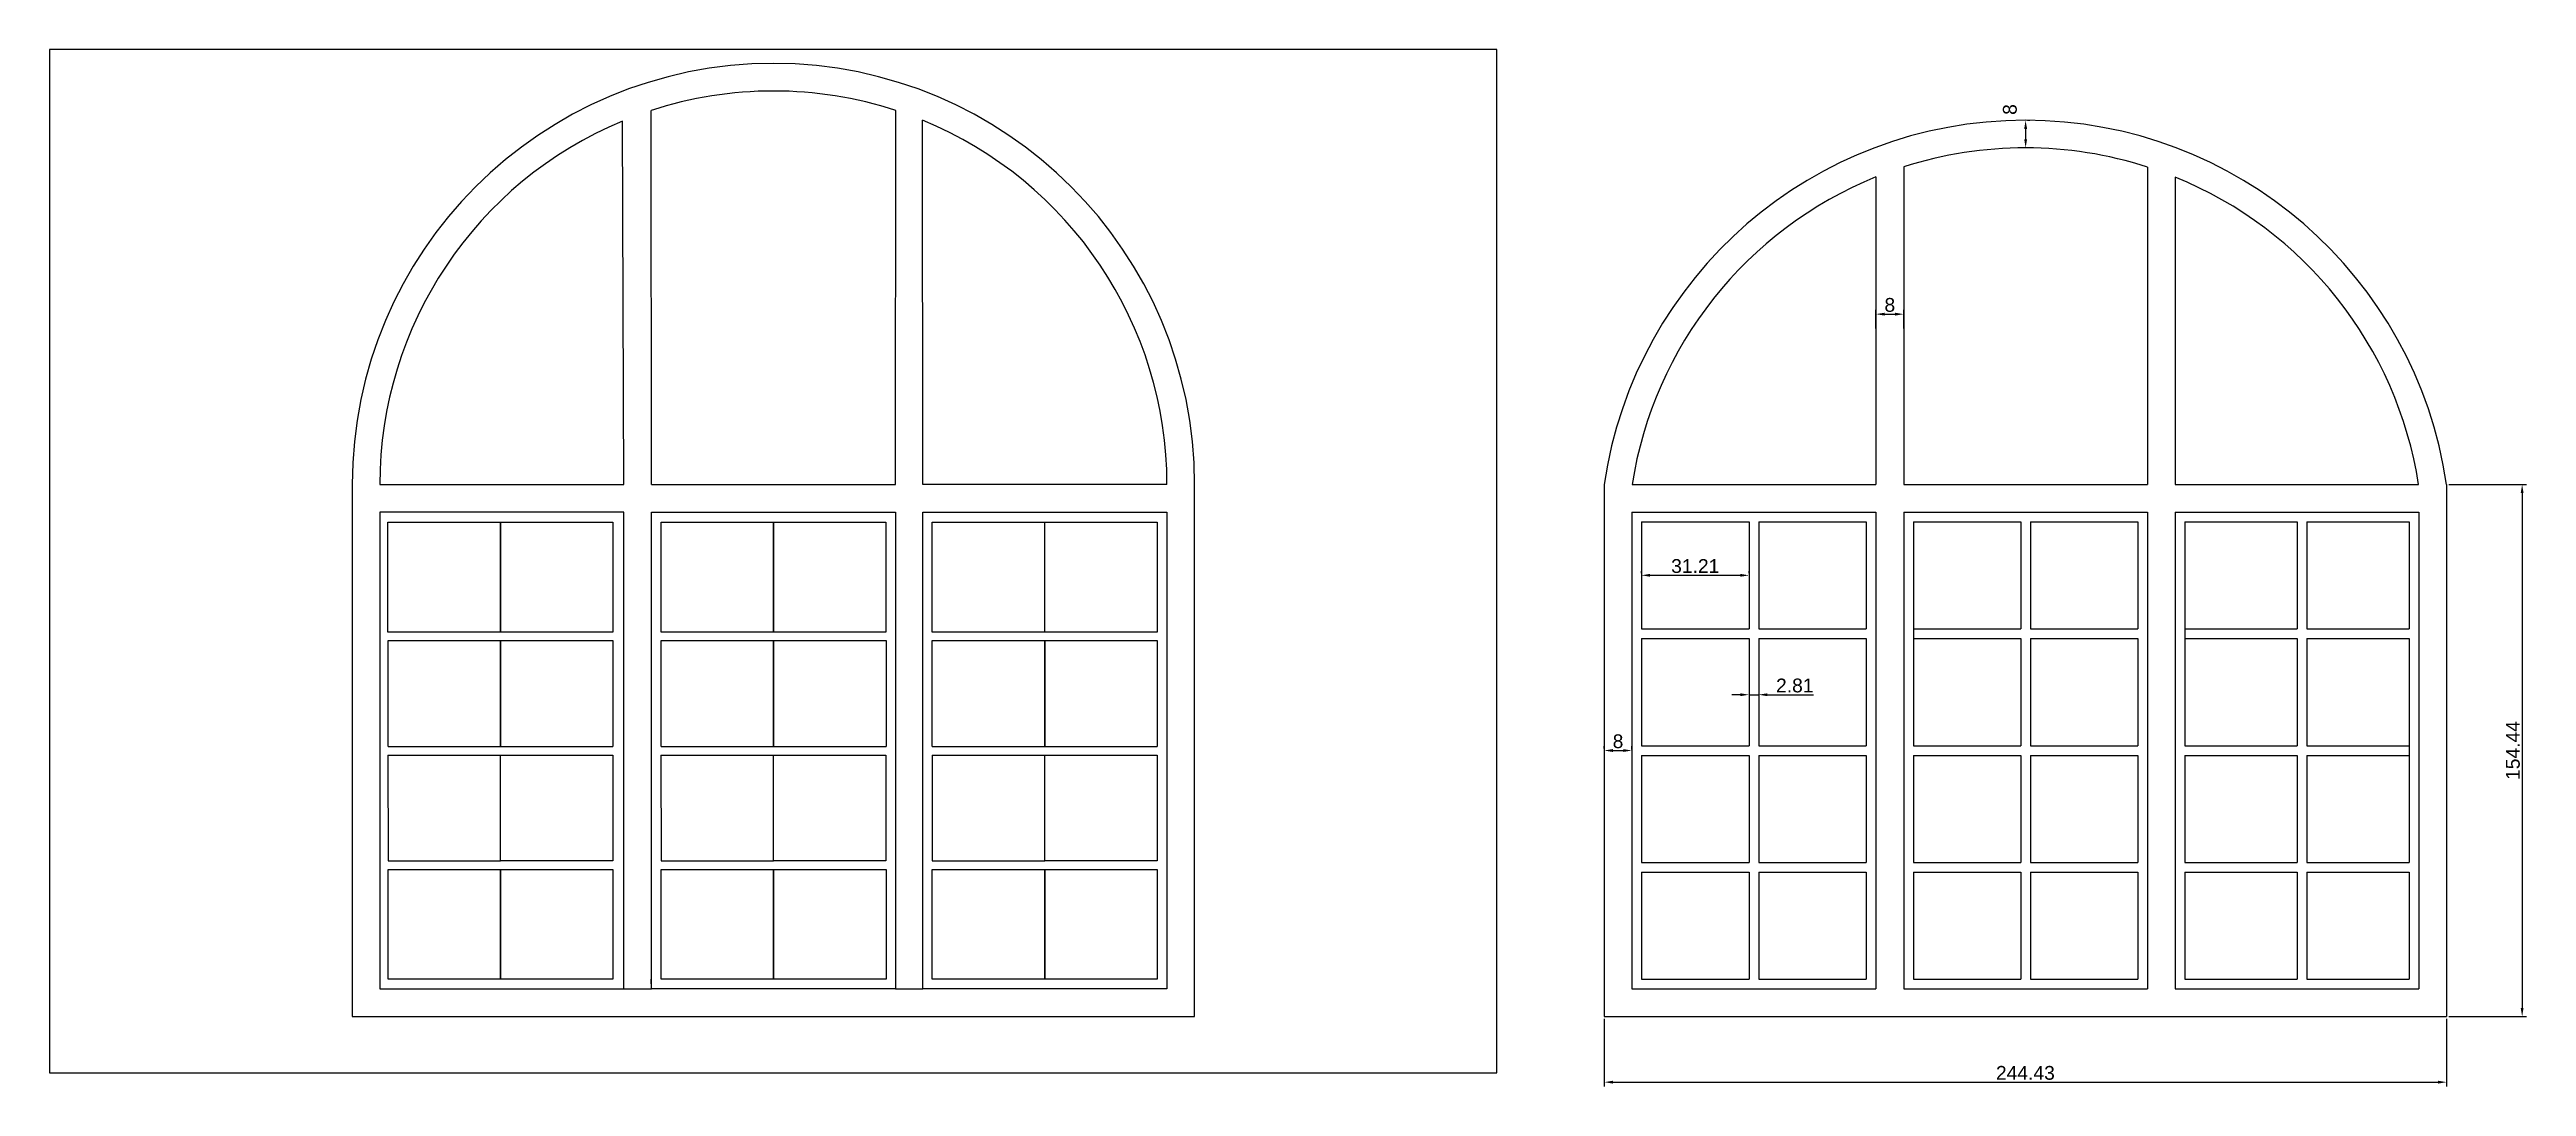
# Model space of a CAD drawing. Header units: millimetres. Extents: x 0 to 2463, y -4 to 1811.
# Drawn here: x 0 to 719, y -4 to 297 of the extents above.
import ezdxf

# ---------------------------------------------------------------- set-up
doc = ezdxf.new("R2010")
doc.units = ezdxf.units.MM
doc.layers.add('Layer1', color=30, linetype='Continuous', lineweight=30)
doc.layers.add('Layer2', color=50, linetype='Continuous')
doc.styles.get("Standard").update_dxf_attribs({"font": 'arial.ttf'})
doc.dimstyles.new('ISO-25', dxfattribs={"dimtxt": 2.5, "dimasz": 2.5, "dimexe": 1.25, "dimexo": 0.625, "dimtad": 1, "dimtxsty": 'Standard', "dimcen": 2.5, "dimadec": 0, "dimazin": 0, "dimtfac": 1, "dimtmove": 0, "dimatfit": 3, "dimfxl": 1, "dimarcsym": 0})

# ---------------------------------------------------------------- blocks, each defined once
blk = doc.blocks.new('*D1')
at = {"layer": 'Defpoints', "color": 0, "transparency": 16777216}
for p in [(538.06, 220.19), (529.99, 215.37), (538.06, 215.37)]:
    blk.add_point(p, dxfattribs=at)
at = {"layer": 'Layer2', "color": 0, "lineweight": -2, "transparency": 16777216}
for p, q in [((529.99, 216), (529.99, 221.44)), ((532.49, 220.19), (535.56, 220.19)), ((538.06, 216), (538.06, 221.44))]:
    blk.add_line(p, q, dxfattribs=at)
at = {"layer": 'Layer2', "color": 0, "transparency": 16777216}
for points in [[(532.49, 220.6), (532.49, 219.77), (529.99, 220.19)], [(535.56, 220.6), (535.56, 219.77), (538.06, 220.19)]]:
    blk.add_solid(points, dxfattribs=at)
at = {"layer": 'Layer2', "color": 0, "transparency": 16777216, "insert": (534.03, 222.85), "char_height": 2.5, "attachment_point": 5}
blk.add_mtext('{\\H1.6x;8}', dxfattribs=at)
blk = doc.blocks.new('*D2')
at = {"layer": 'Defpoints', "color": 0, "transparency": 16777216}
for p in [(573.37, 276.46), (573.44, 268.46), (573.44, 268.46)]:
    blk.add_point(p, dxfattribs=at)
at = {"layer": 'Layer2', "color": 0, "lineweight": -2, "transparency": 16777216}
for p, q in [((573.44, 273.96), (573.44, 270.96)), ((574, 276.46), (574.69, 276.46)), ((572.82, 268.46), (572.19, 268.46))]:
    blk.add_line(p, q, dxfattribs=at)
at = {"layer": 'Layer2', "color": 0, "transparency": 16777216}
for points in [[(573.03, 273.96), (573.86, 273.96), (573.44, 276.46)], [(573.03, 270.96), (573.86, 270.96), (573.44, 268.46)]]:
    blk.add_solid(points, dxfattribs=at)
at = {"layer": 'Layer2', "color": 0, "transparency": 16777216, "insert": (568.88, 279.59), "char_height": 2.5, "attachment_point": 5, "rotation": 90}
blk.add_mtext('{\\H1.6x;8}', dxfattribs=at)
blk = doc.blocks.new('*D3')
at = {"layer": 'Defpoints', "color": 0, "transparency": 16777216}
for p in [(451.16, 16.3), (695.59, 16.3), (695.59, -2.74)]:
    blk.add_point(p, dxfattribs=at)
at = {"layer": 'Layer2', "color": 0, "lineweight": -2, "transparency": 16777216}
for p, q in [((451.16, 15.68), (451.16, -3.99)), ((695.59, 15.68), (695.59, -3.99)), ((453.66, -2.74), (693.09, -2.74))]:
    blk.add_line(p, q, dxfattribs=at)
at = {"layer": 'Layer2', "color": 0, "transparency": 16777216}
for points in [[(453.66, -2.32), (453.66, -3.16), (451.16, -2.74)], [(693.09, -2.32), (693.09, -3.16), (695.59, -2.74)]]:
    blk.add_solid(points, dxfattribs=at)
at = {"layer": 'Layer2', "color": 0, "transparency": 16777216, "insert": (573.37, -0.07), "char_height": 2.5, "attachment_point": 5}
blk.add_mtext('{\\H1.6x;244.43}', dxfattribs=at)
blk = doc.blocks.new('*D4')
at = {"layer": 'Defpoints', "color": 0, "transparency": 16777216}
for p in [(695.59, 170.74), (695.59, 16.3), (717.53, 16.3)]:
    blk.add_point(p, dxfattribs=at)
at = {"layer": 'Layer2', "color": 0, "lineweight": -2, "transparency": 16777216}
for p, q in [((696.21, 170.74), (718.78, 170.74)), ((717.53, 168.24), (717.53, 18.8)), ((696.21, 16.3), (718.78, 16.3))]:
    blk.add_line(p, q, dxfattribs=at)
at = {"layer": 'Layer2', "color": 0, "transparency": 16777216}
for points in [[(717.11, 168.24), (717.94, 168.24), (717.53, 170.74)], [(717.11, 18.8), (717.94, 18.8), (717.53, 16.3)]]:
    blk.add_solid(points, dxfattribs=at)
at = {"layer": 'Layer2', "color": 0, "transparency": 16777216, "insert": (714.86, 93.52), "char_height": 2.5, "attachment_point": 5, "rotation": 90}
blk.add_mtext('{\\H1.6x;154.44}', dxfattribs=at)
blk = doc.blocks.new('*D5')
at = {"layer": 'Defpoints', "color": 0, "transparency": 16777216}
for p in [(461.97, 144.38), (493.17, 144.38), (493.17, 144.38)]:
    blk.add_point(p, dxfattribs=at)
at = {"layer": 'Layer2', "color": 0, "lineweight": -2, "transparency": 16777216}
for p, q in [((461.97, 145.01), (461.97, 145.63)), ((464.47, 144.38), (490.67, 144.38)), ((493.17, 145.01), (493.17, 145.63))]:
    blk.add_line(p, q, dxfattribs=at)
at = {"layer": 'Layer2', "color": 0, "transparency": 16777216}
for points in [[(464.47, 144.8), (464.47, 143.97), (461.97, 144.38)], [(490.67, 144.8), (490.67, 143.97), (493.17, 144.38)]]:
    blk.add_solid(points, dxfattribs=at)
at = {"layer": 'Layer2', "color": 0, "transparency": 16777216, "insert": (477.57, 147.05), "char_height": 2.5, "attachment_point": 5}
blk.add_mtext('{\\H1.6x;31.21}', dxfattribs=at)
blk = doc.blocks.new('*D6')
at = {"layer": 'Defpoints', "color": 0, "transparency": 16777216}
for p in [(493.17, 110.48), (495.98, 110.48), (495.98, 109.72)]:
    blk.add_point(p, dxfattribs=at)
at = {"layer": 'Layer2', "color": 0, "lineweight": -2, "transparency": 16777216}
for p, q in [((490.67, 109.72), (488.17, 109.72)), ((493.17, 109.85), (493.17, 108.47)), ((493.17, 109.72), (495.98, 109.72)), ((495.98, 109.85), (495.98, 108.47)), ((498.48, 109.72), (511.92, 109.72))]:
    blk.add_line(p, q, dxfattribs=at)
at = {"layer": 'Layer2', "color": 0, "transparency": 16777216}
for points in [[(490.67, 110.13), (490.67, 109.3), (493.17, 109.72)], [(498.48, 110.13), (498.48, 109.3), (495.98, 109.72)]]:
    blk.add_solid(points, dxfattribs=at)
at = {"layer": 'Layer2', "color": 0, "transparency": 16777216, "insert": (506.45, 112.38), "char_height": 2.5, "attachment_point": 5}
blk.add_mtext('{\\H1.6x;2.81}', dxfattribs=at)
blk = doc.blocks.new('*D7')
at = {"layer": 'Defpoints', "color": 0, "transparency": 16777216}
for p in [(451.16, 93.52), (459.16, 93.52), (459.16, 93.17)]:
    blk.add_point(p, dxfattribs=at)
at = {"layer": 'Layer2', "color": 0, "lineweight": -2, "transparency": 16777216}
for p, q in [((451.16, 94.15), (451.16, 94.77)), ((453.66, 93.52), (456.66, 93.52)), ((459.16, 93.8), (459.16, 94.77))]:
    blk.add_line(p, q, dxfattribs=at)
at = {"layer": 'Layer2', "color": 0, "transparency": 16777216}
for points in [[(453.66, 93.94), (453.66, 93.11), (451.16, 93.52)], [(456.66, 93.94), (456.66, 93.11), (459.16, 93.52)]]:
    blk.add_solid(points, dxfattribs=at)
at = {"layer": 'Layer2', "color": 0, "transparency": 16777216, "insert": (455.16, 96.19), "char_height": 2.5, "attachment_point": 5}
blk.add_mtext('{\\H1.6x;8}', dxfattribs=at)

msp = doc.modelspace()

# ---------------------------------------------------------------- linework, layer by layer
for p, q in [((529.995, 260.001), (529.995, 170.745)), ((538.06, 262.925), (538.06, 170.745)), ((608.822, 262.882), (608.822, 170.745)), ((616.825, 259.971), (616.825, 170.745)), ((451.158, 170.745), (451.158, 16.305)), ((459.251, 170.745), (529.995, 170.745)), ((538.06, 170.745), (608.822, 170.745)), ((616.825, 170.745), (687.496, 170.745)), ((695.589, 170.745), (695.589, 16.305)), ((459.16, 162.742), (459.16, 24.308)), ((459.16, 162.742), (529.995, 162.742)), ((461.968, 159.934), (461.968, 128.836)), ((461.968, 159.934), (493.174, 159.934)), ((493.174, 159.934), (493.174, 128.836)), ((495.982, 159.934), (527.187, 159.934)), ((495.982, 159.934), (495.982, 128.836)), ((527.187, 159.934), (527.187, 128.836)), ((529.995, 162.742), (529.995, 24.308)), ((538.06, 162.742), (538.06, 24.308)), ((538.06, 162.742), (608.822, 162.742)), ((540.868, 159.934), (540.868, 94.929)), ((540.868, 159.934), (572.037, 159.934)), ((572.037, 159.934), (572.037, 128.836)), ((574.845, 159.934), (574.845, 128.836)), ((574.845, 159.934), (606.014, 159.934)), ((606.014, 159.934), (606.014, 128.836)), ((608.822, 162.742), (608.822, 24.308)), ((616.825, 162.742), (616.825, 24.308)), ((616.825, 162.742), (687.586, 162.742)), ((619.633, 159.934), (619.633, 94.929)), ((619.633, 159.934), (652.205, 159.934)), ((652.205, 159.934), (652.205, 128.836)), ((655.013, 159.934), (684.778, 159.934)), ((655.013, 159.934), (655.013, 128.836)), ((684.778, 159.934), (684.778, 128.836)), ((687.586, 162.742), (687.586, 24.308)), ((461.968, 128.836), (493.174, 128.836)), ((461.968, 126.028), (461.968, 94.929)), ((461.968, 126.028), (493.174, 126.028)), ((493.174, 126.028), (493.174, 94.929)), ((495.982, 128.836), (527.187, 128.836)), ((495.982, 126.028), (495.982, 94.929)), ((495.982, 126.028), (527.187, 126.028)), ((527.187, 126.028), (527.187, 94.929)), ((540.868, 128.836), (572.037, 128.836)), ((540.868, 126.028), (572.037, 126.028)), ((572.037, 126.028), (572.037, 94.929)), ((574.845, 128.836), (606.014, 128.836)), ((574.845, 126.028), (574.845, 94.929)), ((574.845, 126.028), (606.014, 126.028)), ((606.014, 126.028), (606.014, 94.929)), ((619.633, 128.836), (652.205, 128.836)), ((619.633, 126.028), (652.205, 126.028)), ((652.205, 126.028), (652.205, 94.929)), ((655.013, 128.836), (684.778, 128.836)), ((655.013, 126.028), (655.013, 94.929)), ((655.013, 126.028), (684.778, 126.028)), ((684.778, 126.028), (684.778, 61.022)), ((461.968, 94.929), (493.174, 94.929)), ((495.982, 94.929), (527.187, 94.929)), ((495.982, 94.929), (527.187, 94.929)), ((540.868, 94.929), (572.037, 94.929)), ((540.868, 94.929), (572.037, 94.929)), ((574.845, 94.929), (606.014, 94.929)), ((619.633, 94.929), (652.205, 94.929)), ((655.013, 94.929), (684.778, 94.929)), ((459.16, 93.171), (459.16, 93.171)), ((461.968, 92.121), (461.968, 61.022)), ((461.968, 92.121), (493.174, 92.121)), ((493.174, 92.121), (493.174, 61.022)), ((495.982, 92.121), (495.982, 61.022)), ((495.982, 92.121), (527.187, 92.121)), ((527.187, 92.121), (527.187, 61.022)), ((540.868, 92.121), (540.868, 61.022)), ((540.868, 92.121), (572.037, 92.121)), ((572.037, 92.121), (572.037, 61.022)), ((574.845, 92.121), (574.845, 61.022)), ((574.845, 92.121), (606.014, 92.121)), ((606.014, 92.121), (606.014, 61.022)), ((619.633, 92.121), (619.633, 61.022)), ((619.633, 92.121), (652.205, 92.121)), ((652.205, 92.121), (652.205, 61.022)), ((655.013, 92.121), (655.013, 61.022)), ((655.013, 92.121), (684.778, 92.121)), ((461.968, 61.022), (493.174, 61.022)), ((461.968, 61.022), (493.174, 61.022)), ((461.968, 58.214), (461.968, 27.116)), ((461.968, 58.214), (493.174, 58.214)), ((493.174, 58.214), (493.174, 27.116)), ((495.982, 61.022), (527.187, 61.022)), ((495.982, 61.022), (527.187, 61.022)), ((495.982, 58.214), (495.982, 27.116)), ((495.982, 58.214), (527.187, 58.214)), ((527.187, 58.214), (527.187, 27.116)), ((540.868, 61.022), (572.037, 61.022)), ((540.868, 58.214), (540.868, 27.116)), ((540.868, 58.214), (572.037, 58.214)), ((572.037, 58.214), (572.037, 27.116)), ((574.845, 61.022), (606.014, 61.022)), ((574.845, 58.214), (574.845, 27.116)), ((574.845, 58.214), (606.014, 58.214)), ((606.014, 58.214), (606.014, 27.116)), ((619.633, 61.022), (652.205, 61.022)), ((619.633, 58.214), (619.633, 27.116)), ((619.633, 58.214), (652.205, 58.214)), ((652.205, 58.214), (652.205, 27.116)), ((655.013, 61.022), (684.778, 61.022)), ((655.013, 58.214), (655.013, 27.116)), ((655.013, 58.214), (684.778, 58.214)), ((684.778, 58.214), (684.778, 27.116)), ((459.16, 24.308), (529.995, 24.308)), ((461.968, 27.116), (493.174, 27.116)), ((495.982, 27.116), (527.187, 27.116)), ((538.06, 24.308), (608.822, 24.308)), ((540.868, 27.116), (572.037, 27.116)), ((574.845, 27.116), (606.014, 27.116)), ((616.825, 24.308), (687.586, 24.308)), ((619.633, 27.116), (652.205, 27.116)), ((655.013, 27.116), (684.778, 27.116)), ((451.158, 16.305), (695.589, 16.305))]:
    msp.add_line(p, q)
for radius, start, end in [(123.504, 8.281851, 171.718149), (115.501, 72.126811, 107.8026), (115.501, 112.059397, 171.139853), (115.501, 8.860147, 67.901558)]:
    msp.add_arc((573.373, 152.955), radius, start, end)
at = {"layer": 'Layer1'}
msp.add_lwpolyline([(420, 0), (420, 297), (0, 297), (0, 0)], close=True, dxfattribs=at)
at = {"layer": 'Layer2'}
for p, q in [((166.655, 170.745), (166.237, 276.218)), ((174.655, 170.745), (174.609, 279.319)), ((245.465, 170.745), (245.585, 279.295)), ((253.465, 170.745), (253.328, 276.447)), ((87.845, 170.745), (87.845, 16.305)), ((95.845, 170.745), (166.655, 170.745)), ((174.655, 170.745), (245.465, 170.745)), ((324.275, 170.745), (253.465, 170.745)), ((332.275, 16.305), (332.275, 170.745)), ((166.655, 162.738), (95.845, 162.738)), ((95.845, 162.738), (95.845, 24.308)), ((166.655, 24.308), (166.655, 162.738)), ((174.655, 24.308), (174.655, 162.738)), ((174.655, 162.738), (245.465, 162.738)), ((245.465, 162.738), (245.465, 24.308)), ((253.465, 24.308), (253.465, 162.738)), ((253.465, 162.738), (324.275, 162.738)), ((324.275, 162.738), (324.275, 24.308)), ((98.23, 94.674), (130.85, 94.674)), ((130.85, 94.674), (163.502, 94.674)), ((177.478, 94.674), (210.098, 94.674)), ((210.098, 94.674), (242.749, 94.674)), ((256.178, 94.674), (288.799, 94.674)), ((288.799, 94.674), (321.45, 94.674)), ((98.191, 92.18), (130.811, 92.18)), ((98.191, 92.18), (98.222, 61.465)), ((130.811, 92.18), (163.463, 92.18)), ((177.438, 92.18), (210.059, 92.18)), ((177.438, 92.18), (177.469, 61.465)), ((210.059, 92.18), (242.71, 92.18)), ((256.139, 92.18), (288.76, 92.18)), ((256.139, 92.18), (256.17, 61.465)), ((288.76, 92.18), (321.411, 92.18)), ((98.222, 61.465), (130.842, 61.465)), ((177.469, 61.465), (210.09, 61.465)), ((256.17, 61.465), (288.791, 61.465)), ((95.845, 24.308), (166.655, 24.308)), ((174.655, 24.308), (174.628, 27.118)), ((245.465, 24.308), (174.655, 24.308)), ((245.465, 24.308), (253.465, 24.308)), ((324.275, 24.308), (253.465, 24.308)), ((87.845, 16.305), (332.275, 16.305))]:
    msp.add_line(p, q, dxfattribs=at)
for points in [[(98.199, 159.764), (130.819, 159.764), (130.819, 127.87), (98.199, 127.87)], [(98.566, 159.764), (98.601, 159.764), (98.601, 159.929), (98.566, 159.929)], [(130.85, 159.764), (163.471, 159.764), (163.471, 127.87), (130.85, 127.87)], [(177.447, 159.764), (210.067, 159.764), (210.067, 127.87), (177.447, 127.87)], [(210.098, 159.764), (242.718, 159.764), (242.718, 127.87), (210.098, 127.87)], [(256.147, 159.764), (288.768, 159.764), (288.768, 127.87), (256.147, 127.87)], [(288.799, 159.764), (321.419, 159.764), (321.419, 127.87), (288.799, 127.87)], [(98.222, 59.011), (130.842, 59.011), (130.842, 27.118), (98.222, 27.118)], [(130.873, 59.011), (163.494, 59.011), (163.494, 27.118), (130.873, 27.118)], [(177.469, 59.011), (210.09, 59.011), (210.09, 27.118), (177.469, 27.118)], [(210.121, 59.011), (242.741, 59.011), (242.741, 27.118), (210.121, 27.118)], [(256.17, 59.011), (288.791, 59.011), (288.791, 27.118), (256.17, 27.118)], [(288.822, 59.011), (321.442, 59.011), (321.442, 27.118), (288.822, 27.118)]]:
    msp.add_lwpolyline(points, close=True, dxfattribs=at)
for points in [[(98.23, 94.674), (98.23, 125.417), (130.85, 125.417), (130.85, 94.674)], [(130.881, 94.674), (130.881, 125.417), (163.502, 125.417), (163.502, 94.674)], [(177.478, 94.674), (177.478, 125.417), (210.098, 125.417), (210.098, 94.674)], [(210.129, 94.674), (210.129, 125.417), (242.749, 125.417), (242.749, 94.674)], [(256.178, 94.674), (256.178, 125.417), (288.799, 125.417), (288.799, 94.674)], [(288.83, 94.674), (288.83, 125.417), (321.45, 125.417), (321.45, 94.674)], [(163.463, 92.18), (163.463, 61.465), (130.842, 61.465), (130.842, 92.18)], [(242.71, 92.18), (242.71, 61.465), (210.09, 61.465), (210.09, 92.18)], [(321.411, 92.18), (321.411, 61.465), (288.791, 61.465), (288.791, 92.18)], [(166.655, 24.308), (174.655, 24.308)]]:
    msp.add_lwpolyline(points, dxfattribs=at)
for radius, start, end in [(122.215, 0, 180), (114.215, 71.878278, 108.082749), (114.215, 112.562407, 180), (114.215, 0, 67.739158)]:
    msp.add_arc((210.06, 170.745), radius, start, end, dxfattribs=at)

# ---------------------------------------------------------------- dimensions: what is measured, and where the dimension line sits
dim = msp.add_linear_dim(base=(573.444, 268.456), p1=(573.373, 276.459), p2=(573.444, 268.456), angle=90, text='{\\H1.6x;8}', dimstyle='ISO-25', override={"dimtmove": 1}, dxfattribs=at)
dim.commit()
dim.dimension.update_dxf_attribs({"geometry": '*D2', "text_midpoint": (571.543, 279.586), "dimtype": 160})
for base, p1, p2, text, picture, middle in [((538.06, 220.186), (529.995, 215.373), (538.06, 215.373), '{\\H1.6x;8}', '*D1', (534.028, 222.853)), ((493.174, 144.385), (461.968, 144.385), (493.174, 144.385), '{\\H1.6x;31.21}', '*D5', (477.571, 147.053)), ((495.982, 109.715), (493.174, 110.478), (495.982, 110.478), '{\\H1.6x;2.81}', '*D6', (506.45, 112.382)), ((459.16, 93.525), (451.158, 93.525), (459.16, 93.171), '{\\H1.6x;8}', '*D7', (455.159, 96.192))]:
    dim = msp.add_linear_dim(base=base, p1=p1, p2=p2, text=text, dimstyle='ISO-25', dxfattribs=at)
    dim.commit()
    dim.dimension.update_dxf_attribs({"geometry": picture, "text_midpoint": middle})
dim = msp.add_linear_dim(base=(717.528, 16.305), p1=(695.589, 170.745), p2=(695.589, 16.305), angle=90, text='{\\H1.6x;154.44}', dimstyle='ISO-25', dxfattribs=at)
dim.commit()
dim.dimension.update_dxf_attribs({"geometry": '*D4', "text_midpoint": (714.861, 93.525)})
dim = msp.add_linear_dim(base=(695.589, -2.74), p1=(451.158, 16.305), p2=(695.589, 16.305), text='{\\H1.6x;244.43}', dimstyle='ISO-25', dxfattribs=at)
dim.commit()
dim.dimension.update_dxf_attribs({"geometry": '*D3', "text_midpoint": (573.373, -2.74), "dimtype": 160})

doc.saveas('drawing.dxf')
